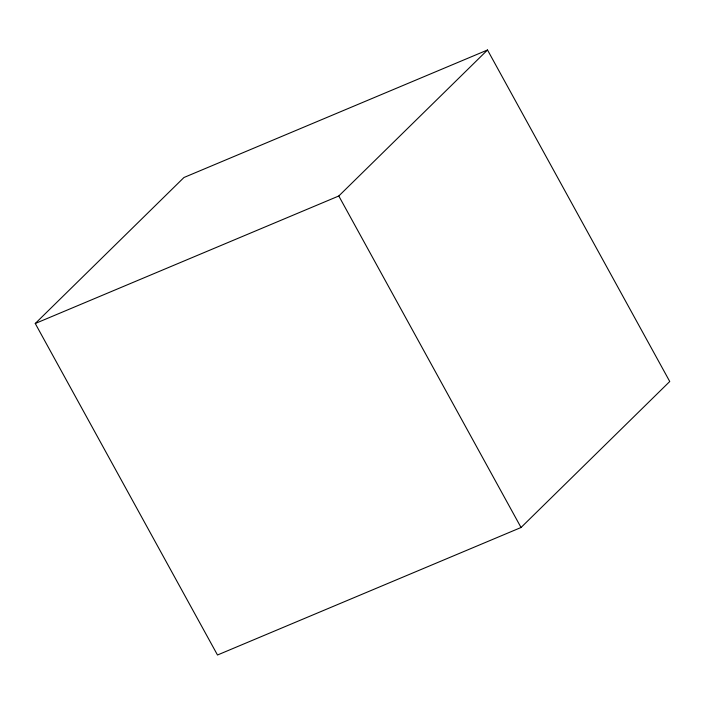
<?xml version="1.0" encoding="UTF-8"?>
<svg xmlns="http://www.w3.org/2000/svg" width="705" height="705" viewBox="0 0 705 705"><rect width="100%" height="100%" fill="white"/><g stroke="black" fill="none" stroke-linecap="round" stroke-linejoin="round"><path stroke-width="1.06" d="M35.25 323.498L183.961 177.501L487.508 49.993L669.75 381.502L521.039 527.499L217.493 655.007L35.25 323.498L338.797 195.99L487.508 49.993M338.797 195.99L521.039 527.499"/></g></svg>
